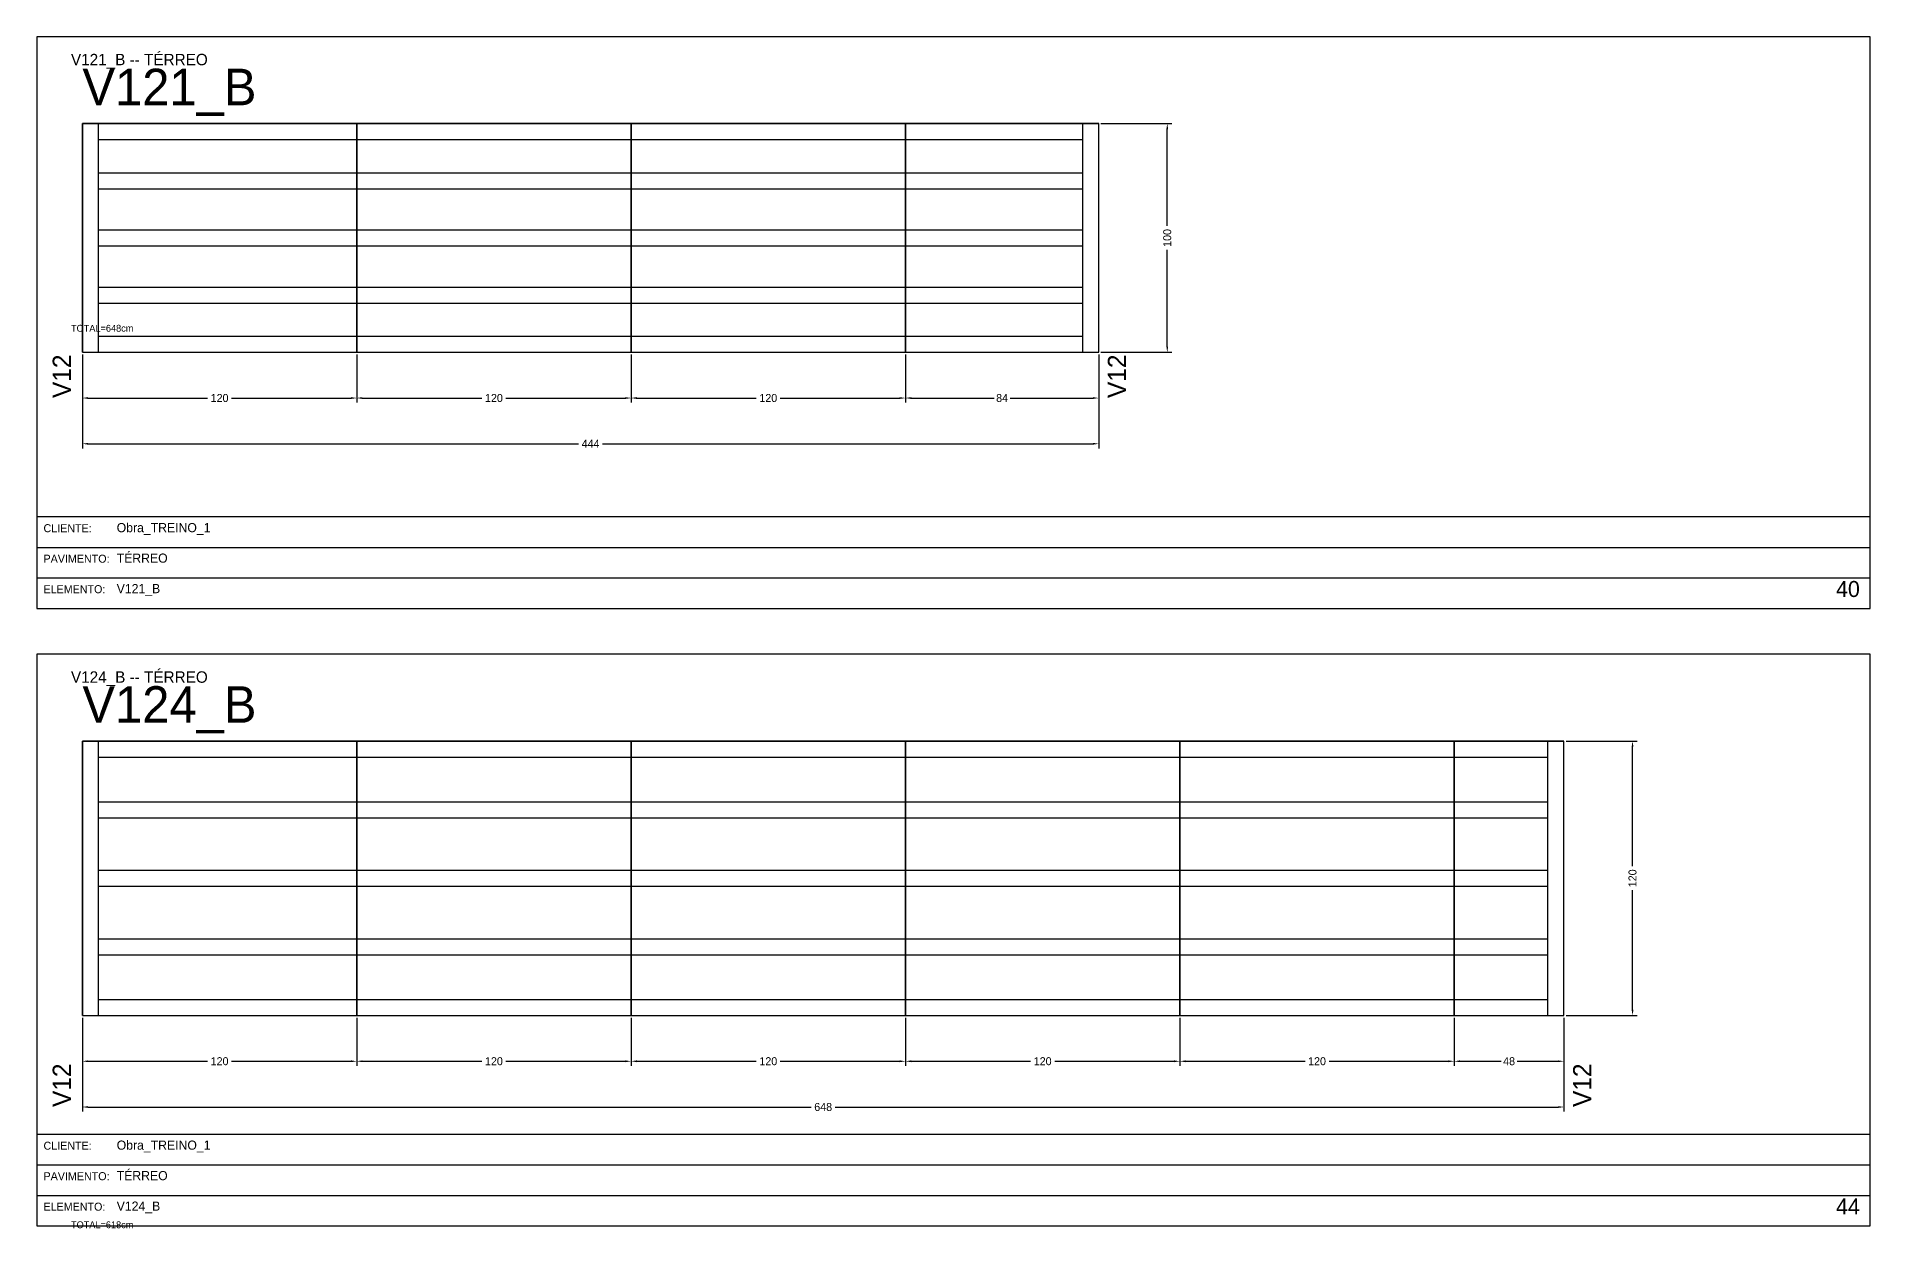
# Model space of a CAD drawing. Header units: metres. Extents: x 0 to 3268, y -4496 to 124.
# Drawn here: x 2466 to 3268, y -3153 to -2632 of the extents above; entities that cross this region are included whole.
import ezdxf

# ---------------------------------------------------------------- set-up
doc = ezdxf.new("R2010")
doc.units = ezdxf.units.M
for name, color, linetype in [('5', 5, 'Continuous'), ('BORDA_CELULA', 9, 'Continuous'), ('CARIMBO', 9, 'Continuous'), ('COTA', 241, 'Continuous'), ('NOMENCLATURA', 7, 'Continuous'), ('Painéis', 200, 'Continuous'), ('SARR_2.2x7', 40, 'Continuous')]:
    doc.layers.add(name, color=color, linetype=linetype)
doc.dimstyles.new('COTA', dxfattribs={"dimtxt": 3.5, "dimasz": 2.5, "dimexe": 2, "dimexo": 1, "dimgap": 0.9, "dimtad": 1, "dimdec": 0, "dimrnd": 1, "dimcen": 2.5, "dimclrd": 4, "dimclre": 4, "dimclrt": 4, "dimazin": 3, "dimtfac": 1, "dimtmove": 0, "dimatfit": 3})

# ---------------------------------------------------------------- blocks, each defined once
blk = doc.blocks.new('_CLOSEDFILLED')
at = {"color": 0, "linetype": 'BYBLOCK'}
blk.add_solid([(-1, 0.16), (0, 0), (-1, -0.16)], dxfattribs=at)
blk = doc.blocks.new('*D364')
at = {"color": 4}
for p, q in [((2486, -2771), (2486, -2792)), ((2606, -2771), (2606, -2792)), ((2488.5, -2790), (2540.75, -2790)), ((2551.25, -2790), (2603.5, -2790))]:
    blk.add_line(p, q, dxfattribs=at)
at = {"layer": 'Defpoints'}
for p in [(2486, -2770), (2606, -2770), (2486, -2790)]:
    blk.add_point(p, dxfattribs=at)
at = {"layer": 'COTA', "color": 4, "xscale": 2.5, "yscale": 2.5, "rotation": 180}
blk.add_blockref('_CLOSEDFILLED', (2486, -2790), dxfattribs=at)
at = {"layer": 'COTA', "color": 4, "xscale": 2.5, "yscale": 2.5}
blk.add_blockref('_CLOSEDFILLED', (2606, -2790), dxfattribs=at)
at = {"layer": 'COTA', "color": 4, "insert": (2546, -2790), "char_height": 3.5, "attachment_point": 5}
blk.add_mtext('120', dxfattribs=at)
blk = doc.blocks.new('*D365')
at = {"color": 4}
for p, q in [((2606, -2771), (2606, -2792)), ((2726, -2771), (2726, -2792)), ((2608.5, -2790), (2660.75, -2790)), ((2671.25, -2790), (2723.5, -2790))]:
    blk.add_line(p, q, dxfattribs=at)
at = {"layer": 'Defpoints'}
for p in [(2606, -2770), (2726, -2770), (2606, -2790)]:
    blk.add_point(p, dxfattribs=at)
at = {"layer": 'COTA', "color": 4, "xscale": 2.5, "yscale": 2.5, "rotation": 180}
blk.add_blockref('_CLOSEDFILLED', (2606, -2790), dxfattribs=at)
at = {"layer": 'COTA', "color": 4, "xscale": 2.5, "yscale": 2.5}
blk.add_blockref('_CLOSEDFILLED', (2726, -2790), dxfattribs=at)
at = {"layer": 'COTA', "color": 4, "insert": (2666, -2790), "char_height": 3.5, "attachment_point": 5}
blk.add_mtext('120', dxfattribs=at)
blk = doc.blocks.new('*D366')
at = {"color": 4}
for p, q in [((2726, -2771), (2726, -2792)), ((2846, -2771), (2846, -2792)), ((2728.5, -2790), (2780.75, -2790)), ((2791.25, -2790), (2843.5, -2790))]:
    blk.add_line(p, q, dxfattribs=at)
at = {"layer": 'Defpoints'}
for p in [(2726, -2770), (2846, -2770), (2726, -2790)]:
    blk.add_point(p, dxfattribs=at)
at = {"layer": 'COTA', "color": 4, "xscale": 2.5, "yscale": 2.5, "rotation": 180}
blk.add_blockref('_CLOSEDFILLED', (2726, -2790), dxfattribs=at)
at = {"layer": 'COTA', "color": 4, "xscale": 2.5, "yscale": 2.5}
blk.add_blockref('_CLOSEDFILLED', (2846, -2790), dxfattribs=at)
at = {"layer": 'COTA', "color": 4, "insert": (2786, -2790), "char_height": 3.5, "attachment_point": 5}
blk.add_mtext('120', dxfattribs=at)
blk = doc.blocks.new('*D367')
at = {"color": 4}
for p, q in [((2846, -2771), (2846, -2792)), ((2930.5, -2771), (2930.5, -2792)), ((2848.5, -2790), (2884.75, -2790)), ((2891.75, -2790), (2928, -2790))]:
    blk.add_line(p, q, dxfattribs=at)
at = {"layer": 'Defpoints'}
for p in [(2846, -2770), (2930.5, -2770), (2846, -2790)]:
    blk.add_point(p, dxfattribs=at)
at = {"layer": 'COTA', "color": 4, "xscale": 2.5, "yscale": 2.5, "rotation": 180}
blk.add_blockref('_CLOSEDFILLED', (2846, -2790), dxfattribs=at)
at = {"layer": 'COTA', "color": 4, "xscale": 2.5, "yscale": 2.5}
blk.add_blockref('_CLOSEDFILLED', (2930.5, -2790), dxfattribs=at)
at = {"layer": 'COTA', "color": 4, "insert": (2888.25, -2790), "char_height": 3.5, "attachment_point": 5}
blk.add_mtext('84', dxfattribs=at)
blk = doc.blocks.new('*D368')
at = {"color": 4}
for p, q in [((2486, -2771), (2486, -2812)), ((2930.5, -2771), (2930.5, -2812)), ((2488.5, -2810), (2703, -2810)), ((2713.5, -2810), (2928, -2810))]:
    blk.add_line(p, q, dxfattribs=at)
at = {"layer": 'Defpoints'}
for p in [(2486, -2770), (2930.5, -2770), (2486, -2810)]:
    blk.add_point(p, dxfattribs=at)
at = {"layer": 'COTA', "color": 4, "xscale": 2.5, "yscale": 2.5, "rotation": 180}
blk.add_blockref('_CLOSEDFILLED', (2486, -2810), dxfattribs=at)
at = {"layer": 'COTA', "color": 4, "xscale": 2.5, "yscale": 2.5}
blk.add_blockref('_CLOSEDFILLED', (2930.5, -2810), dxfattribs=at)
at = {"layer": 'COTA', "color": 4, "insert": (2708.25, -2810), "char_height": 3.5, "attachment_point": 5}
blk.add_mtext('444', dxfattribs=at)
blk = doc.blocks.new('*D369')
at = {"color": 4}
for p, q in [((2931.5, -2670), (2962.5, -2670)), ((2960.5, -2714.75), (2960.5, -2672.5)), ((2960.5, -2767.5), (2960.5, -2725.25)), ((2931.5, -2770), (2962.5, -2770))]:
    blk.add_line(p, q, dxfattribs=at)
at = {"layer": 'Defpoints'}
for p in [(2930.5, -2670), (2930.5, -2770), (2960.5, -2770)]:
    blk.add_point(p, dxfattribs=at)
at = {"layer": 'COTA', "color": 4, "xscale": 2.5, "yscale": 2.5}
for p, rotation in [((2960.5, -2670), 90), ((2960.5, -2770), 270)]:
    blk.add_blockref('_CLOSEDFILLED', p, dxfattribs=dict(at, rotation=rotation))
at = {"layer": 'COTA', "color": 4, "insert": (2960.5, -2720), "char_height": 3.5, "attachment_point": 5, "rotation": 90}
blk.add_mtext('100', dxfattribs=at)
blk = doc.blocks.new('*D370')
at = {"color": 4}
for p, q in [((2931.5, -2670), (2962.5, -2670)), ((2960.5, -2714.75), (2960.5, -2672.5)), ((2960.5, -2767.5), (2960.5, -2725.25)), ((2931.5, -2770), (2962.5, -2770))]:
    blk.add_line(p, q, dxfattribs=at)
at = {"layer": 'Defpoints'}
for p in [(2930.5, -2670), (2930.5, -2770), (2960.5, -2770)]:
    blk.add_point(p, dxfattribs=at)
at = {"layer": 'COTA', "color": 4, "xscale": 2.5, "yscale": 2.5}
for p, rotation in [((2960.5, -2670), 90), ((2960.5, -2770), 270)]:
    blk.add_blockref('_CLOSEDFILLED', p, dxfattribs=dict(at, rotation=rotation))
at = {"layer": 'COTA', "color": 4, "insert": (2960.5, -2720), "char_height": 3.5, "attachment_point": 5, "rotation": 90}
blk.add_mtext('100', dxfattribs=at)
blk = doc.blocks.new('*D371')
at = {"color": 4}
for p, q in [((2931.5, -2670), (2962.5, -2670)), ((2960.5, -2714.75), (2960.5, -2672.5)), ((2960.5, -2767.5), (2960.5, -2725.25)), ((2931.5, -2770), (2962.5, -2770))]:
    blk.add_line(p, q, dxfattribs=at)
at = {"layer": 'Defpoints'}
for p in [(2930.5, -2670), (2930.5, -2770), (2960.5, -2770)]:
    blk.add_point(p, dxfattribs=at)
at = {"layer": 'COTA', "color": 4, "xscale": 2.5, "yscale": 2.5}
for p, rotation in [((2960.5, -2670), 90), ((2960.5, -2770), 270)]:
    blk.add_blockref('_CLOSEDFILLED', p, dxfattribs=dict(at, rotation=rotation))
at = {"layer": 'COTA', "color": 4, "insert": (2960.5, -2720), "char_height": 3.5, "attachment_point": 5, "rotation": 90}
blk.add_mtext('100', dxfattribs=at)
blk = doc.blocks.new('*D372')
at = {"color": 4}
for p, q in [((2931.5, -2670), (2962.5, -2670)), ((2960.5, -2714.75), (2960.5, -2672.5)), ((2960.5, -2767.5), (2960.5, -2725.25)), ((2931.5, -2770), (2962.5, -2770))]:
    blk.add_line(p, q, dxfattribs=at)
at = {"layer": 'Defpoints'}
for p in [(2930.5, -2670), (2930.5, -2770), (2960.5, -2770)]:
    blk.add_point(p, dxfattribs=at)
at = {"layer": 'COTA', "color": 4, "xscale": 2.5, "yscale": 2.5}
for p, rotation in [((2960.5, -2670), 90), ((2960.5, -2770), 270)]:
    blk.add_blockref('_CLOSEDFILLED', p, dxfattribs=dict(at, rotation=rotation))
at = {"layer": 'COTA', "color": 4, "insert": (2960.5, -2720), "char_height": 3.5, "attachment_point": 5, "rotation": 90}
blk.add_mtext('100', dxfattribs=at)
blk = doc.blocks.new('*D404')
at = {"color": 4}
for p, q in [((2486, -3061), (2486, -3082)), ((2606, -3061), (2606, -3082)), ((2488.5, -3080), (2540.75, -3080)), ((2551.25, -3080), (2603.5, -3080))]:
    blk.add_line(p, q, dxfattribs=at)
at = {"layer": 'Defpoints'}
for p in [(2486, -3060), (2606, -3060), (2486, -3080)]:
    blk.add_point(p, dxfattribs=at)
at = {"layer": 'COTA', "color": 4, "xscale": 2.5, "yscale": 2.5, "rotation": 180}
blk.add_blockref('_CLOSEDFILLED', (2486, -3080), dxfattribs=at)
at = {"layer": 'COTA', "color": 4, "xscale": 2.5, "yscale": 2.5}
blk.add_blockref('_CLOSEDFILLED', (2606, -3080), dxfattribs=at)
at = {"layer": 'COTA', "color": 4, "insert": (2546, -3080), "char_height": 3.5, "attachment_point": 5}
blk.add_mtext('120', dxfattribs=at)
blk = doc.blocks.new('*D405')
at = {"color": 4}
for p, q in [((2606, -3061), (2606, -3082)), ((2726, -3061), (2726, -3082)), ((2608.5, -3080), (2660.75, -3080)), ((2671.25, -3080), (2723.5, -3080))]:
    blk.add_line(p, q, dxfattribs=at)
at = {"layer": 'Defpoints'}
for p in [(2606, -3060), (2726, -3060), (2606, -3080)]:
    blk.add_point(p, dxfattribs=at)
at = {"layer": 'COTA', "color": 4, "xscale": 2.5, "yscale": 2.5, "rotation": 180}
blk.add_blockref('_CLOSEDFILLED', (2606, -3080), dxfattribs=at)
at = {"layer": 'COTA', "color": 4, "xscale": 2.5, "yscale": 2.5}
blk.add_blockref('_CLOSEDFILLED', (2726, -3080), dxfattribs=at)
at = {"layer": 'COTA', "color": 4, "insert": (2666, -3080), "char_height": 3.5, "attachment_point": 5}
blk.add_mtext('120', dxfattribs=at)
blk = doc.blocks.new('*D406')
at = {"color": 4}
for p, q in [((2726, -3061), (2726, -3082)), ((2846, -3061), (2846, -3082)), ((2728.5, -3080), (2780.75, -3080)), ((2791.25, -3080), (2843.5, -3080))]:
    blk.add_line(p, q, dxfattribs=at)
at = {"layer": 'Defpoints'}
for p in [(2726, -3060), (2846, -3060), (2726, -3080)]:
    blk.add_point(p, dxfattribs=at)
at = {"layer": 'COTA', "color": 4, "xscale": 2.5, "yscale": 2.5, "rotation": 180}
blk.add_blockref('_CLOSEDFILLED', (2726, -3080), dxfattribs=at)
at = {"layer": 'COTA', "color": 4, "xscale": 2.5, "yscale": 2.5}
blk.add_blockref('_CLOSEDFILLED', (2846, -3080), dxfattribs=at)
at = {"layer": 'COTA', "color": 4, "insert": (2786, -3080), "char_height": 3.5, "attachment_point": 5}
blk.add_mtext('120', dxfattribs=at)
blk = doc.blocks.new('*D407')
at = {"color": 4}
for p, q in [((2846, -3061), (2846, -3082)), ((2966, -3061), (2966, -3082)), ((2848.5, -3080), (2900.75, -3080)), ((2911.25, -3080), (2963.5, -3080))]:
    blk.add_line(p, q, dxfattribs=at)
at = {"layer": 'Defpoints'}
for p in [(2846, -3060), (2966, -3060), (2846, -3080)]:
    blk.add_point(p, dxfattribs=at)
at = {"layer": 'COTA', "color": 4, "xscale": 2.5, "yscale": 2.5, "rotation": 180}
blk.add_blockref('_CLOSEDFILLED', (2846, -3080), dxfattribs=at)
at = {"layer": 'COTA', "color": 4, "xscale": 2.5, "yscale": 2.5}
blk.add_blockref('_CLOSEDFILLED', (2966, -3080), dxfattribs=at)
at = {"layer": 'COTA', "color": 4, "insert": (2906, -3080), "char_height": 3.5, "attachment_point": 5}
blk.add_mtext('120', dxfattribs=at)
blk = doc.blocks.new('*D408')
at = {"color": 4}
for p, q in [((2966, -3061), (2966, -3082)), ((3086, -3061), (3086, -3082)), ((2968.5, -3080), (3020.75, -3080)), ((3031.25, -3080), (3083.5, -3080))]:
    blk.add_line(p, q, dxfattribs=at)
at = {"layer": 'Defpoints'}
for p in [(2966, -3060), (3086, -3060), (2966, -3080)]:
    blk.add_point(p, dxfattribs=at)
at = {"layer": 'COTA', "color": 4, "xscale": 2.5, "yscale": 2.5, "rotation": 180}
blk.add_blockref('_CLOSEDFILLED', (2966, -3080), dxfattribs=at)
at = {"layer": 'COTA', "color": 4, "xscale": 2.5, "yscale": 2.5}
blk.add_blockref('_CLOSEDFILLED', (3086, -3080), dxfattribs=at)
at = {"layer": 'COTA', "color": 4, "insert": (3026, -3080), "char_height": 3.5, "attachment_point": 5}
blk.add_mtext('120', dxfattribs=at)
blk = doc.blocks.new('*D409')
at = {"color": 4}
for p, q in [((3086, -3061), (3086, -3082)), ((3134, -3061), (3134, -3082)), ((3088.5, -3080), (3106.5, -3080)), ((3113.5, -3080), (3131.5, -3080))]:
    blk.add_line(p, q, dxfattribs=at)
at = {"layer": 'Defpoints'}
for p in [(3086, -3060), (3134, -3060), (3086, -3080)]:
    blk.add_point(p, dxfattribs=at)
at = {"layer": 'COTA', "color": 4, "xscale": 2.5, "yscale": 2.5, "rotation": 180}
blk.add_blockref('_CLOSEDFILLED', (3086, -3080), dxfattribs=at)
at = {"layer": 'COTA', "color": 4, "xscale": 2.5, "yscale": 2.5}
blk.add_blockref('_CLOSEDFILLED', (3134, -3080), dxfattribs=at)
at = {"layer": 'COTA', "color": 4, "insert": (3110, -3080), "char_height": 3.5, "attachment_point": 5}
blk.add_mtext('48', dxfattribs=at)
blk = doc.blocks.new('*D410')
at = {"color": 4}
for p, q in [((2486, -3061), (2486, -3102)), ((3134, -3061), (3134, -3102)), ((2488.5, -3100), (2804.75, -3100)), ((2815.25, -3100), (3131.5, -3100))]:
    blk.add_line(p, q, dxfattribs=at)
at = {"layer": 'Defpoints'}
for p in [(2486, -3060), (3134, -3060), (2486, -3100)]:
    blk.add_point(p, dxfattribs=at)
at = {"layer": 'COTA', "color": 4, "xscale": 2.5, "yscale": 2.5, "rotation": 180}
blk.add_blockref('_CLOSEDFILLED', (2486, -3100), dxfattribs=at)
at = {"layer": 'COTA', "color": 4, "xscale": 2.5, "yscale": 2.5}
blk.add_blockref('_CLOSEDFILLED', (3134, -3100), dxfattribs=at)
at = {"layer": 'COTA', "color": 4, "insert": (2810, -3100), "char_height": 3.5, "attachment_point": 5}
blk.add_mtext('648', dxfattribs=at)
blk = doc.blocks.new('*D411')
at = {"color": 4}
for p, q in [((3135, -2940), (3166, -2940)), ((3164, -2994.75), (3164, -2942.5)), ((3164, -3057.5), (3164, -3005.25)), ((3135, -3060), (3166, -3060))]:
    blk.add_line(p, q, dxfattribs=at)
at = {"layer": 'Defpoints'}
for p in [(3134, -2940), (3134, -3060), (3164, -3060)]:
    blk.add_point(p, dxfattribs=at)
at = {"layer": 'COTA', "color": 4, "xscale": 2.5, "yscale": 2.5}
for p, rotation in [((3164, -2940), 90), ((3164, -3060), 270)]:
    blk.add_blockref('_CLOSEDFILLED', p, dxfattribs=dict(at, rotation=rotation))
at = {"layer": 'COTA', "color": 4, "insert": (3164, -3000), "char_height": 3.5, "attachment_point": 5, "rotation": 90}
blk.add_mtext('120', dxfattribs=at)
blk = doc.blocks.new('*D412')
at = {"color": 4}
for p, q in [((3135, -2940), (3166, -2940)), ((3164, -2994.75), (3164, -2942.5)), ((3164, -3057.5), (3164, -3005.25)), ((3135, -3060), (3166, -3060))]:
    blk.add_line(p, q, dxfattribs=at)
at = {"layer": 'Defpoints'}
for p in [(3134, -2940), (3134, -3060), (3164, -3060)]:
    blk.add_point(p, dxfattribs=at)
at = {"layer": 'COTA', "color": 4, "xscale": 2.5, "yscale": 2.5}
for p, rotation in [((3164, -2940), 90), ((3164, -3060), 270)]:
    blk.add_blockref('_CLOSEDFILLED', p, dxfattribs=dict(at, rotation=rotation))
at = {"layer": 'COTA', "color": 4, "insert": (3164, -3000), "char_height": 3.5, "attachment_point": 5, "rotation": 90}
blk.add_mtext('120', dxfattribs=at)
blk = doc.blocks.new('*D413')
at = {"color": 4}
for p, q in [((3135, -2940), (3166, -2940)), ((3164, -2994.75), (3164, -2942.5)), ((3164, -3057.5), (3164, -3005.25)), ((3135, -3060), (3166, -3060))]:
    blk.add_line(p, q, dxfattribs=at)
at = {"layer": 'Defpoints'}
for p in [(3134, -2940), (3134, -3060), (3164, -3060)]:
    blk.add_point(p, dxfattribs=at)
at = {"layer": 'COTA', "color": 4, "xscale": 2.5, "yscale": 2.5}
for p, rotation in [((3164, -2940), 90), ((3164, -3060), 270)]:
    blk.add_blockref('_CLOSEDFILLED', p, dxfattribs=dict(at, rotation=rotation))
at = {"layer": 'COTA', "color": 4, "insert": (3164, -3000), "char_height": 3.5, "attachment_point": 5, "rotation": 90}
blk.add_mtext('120', dxfattribs=at)
blk = doc.blocks.new('*D414')
at = {"color": 4}
for p, q in [((3135, -2940), (3166, -2940)), ((3164, -2994.75), (3164, -2942.5)), ((3164, -3057.5), (3164, -3005.25)), ((3135, -3060), (3166, -3060))]:
    blk.add_line(p, q, dxfattribs=at)
at = {"layer": 'Defpoints'}
for p in [(3134, -2940), (3134, -3060), (3164, -3060)]:
    blk.add_point(p, dxfattribs=at)
at = {"layer": 'COTA', "color": 4, "xscale": 2.5, "yscale": 2.5}
for p, rotation in [((3164, -2940), 90), ((3164, -3060), 270)]:
    blk.add_blockref('_CLOSEDFILLED', p, dxfattribs=dict(at, rotation=rotation))
at = {"layer": 'COTA', "color": 4, "insert": (3164, -3000), "char_height": 3.5, "attachment_point": 5, "rotation": 90}
blk.add_mtext('120', dxfattribs=at)
blk = doc.blocks.new('*D415')
at = {"color": 4}
for p, q in [((3135, -2940), (3166, -2940)), ((3164, -2994.75), (3164, -2942.5)), ((3164, -3057.5), (3164, -3005.25)), ((3135, -3060), (3166, -3060))]:
    blk.add_line(p, q, dxfattribs=at)
at = {"layer": 'Defpoints'}
for p in [(3134, -2940), (3134, -3060), (3164, -3060)]:
    blk.add_point(p, dxfattribs=at)
at = {"layer": 'COTA', "color": 4, "xscale": 2.5, "yscale": 2.5}
for p, rotation in [((3164, -2940), 90), ((3164, -3060), 270)]:
    blk.add_blockref('_CLOSEDFILLED', p, dxfattribs=dict(at, rotation=rotation))
at = {"layer": 'COTA', "color": 4, "insert": (3164, -3000), "char_height": 3.5, "attachment_point": 5, "rotation": 90}
blk.add_mtext('120', dxfattribs=at)
blk = doc.blocks.new('*D416')
at = {"color": 4}
for p, q in [((3135, -2940), (3166, -2940)), ((3164, -2994.75), (3164, -2942.5)), ((3164, -3057.5), (3164, -3005.25)), ((3135, -3060), (3166, -3060))]:
    blk.add_line(p, q, dxfattribs=at)
at = {"layer": 'Defpoints'}
for p in [(3134, -2940), (3134, -3060), (3164, -3060)]:
    blk.add_point(p, dxfattribs=at)
at = {"layer": 'COTA', "color": 4, "xscale": 2.5, "yscale": 2.5}
for p, rotation in [((3164, -2940), 90), ((3164, -3060), 270)]:
    blk.add_blockref('_CLOSEDFILLED', p, dxfattribs=dict(at, rotation=rotation))
at = {"layer": 'COTA', "color": 4, "insert": (3164, -3000), "char_height": 3.5, "attachment_point": 5, "rotation": 90}
blk.add_mtext('120', dxfattribs=at)

msp = doc.modelspace()

# ---------------------------------------------------------------- linework, layer by layer
at = {"layer": 'BORDA_CELULA'}
for points in [[(2466, -2882), (3268, -2882), (3268, -2632), (2466, -2632)], [(2466, -2882), (3268, -2882), (3268, -2842), (2466, -2842)], [(2466, -3152), (3268, -3152), (3268, -2902), (2466, -2902)], [(2466, -3152), (3268, -3152), (3268, -3112), (2466, -3112)]]:
    msp.add_lwpolyline(points, close=True, dxfattribs=at)
at = {"layer": 'CARIMBO'}
for p, q in [((2466, -2855.33), (3268, -2855.33)), ((2466, -2868.67), (3268, -2868.67)), ((2466, -2882), (3268, -2882)), ((2466, -3125.33), (3268, -3125.33)), ((2466, -3138.67), (3268, -3138.67)), ((2466, -3152), (3268, -3152))]:
    msp.add_line(p, q, dxfattribs=at)
at = {"layer": 'Painéis'}
for points in [[(2486, -2770), (2486, -2670)], [(2486, -2670), (2606, -2670)], [(2486, -2770), (2606, -2770), (2606, -2670), (2486, -2670), (2486, -2770)], [(2606, -2770), (2606, -2670)], [(2606, -2670), (2726, -2670)], [(2606, -2770), (2726, -2770), (2726, -2670), (2606, -2670), (2606, -2770)], [(2726, -2770), (2726, -2670)], [(2726, -2670), (2846, -2670)], [(2726, -2770), (2846, -2770), (2846, -2670), (2726, -2670), (2726, -2770)], [(2846, -2770), (2846, -2670)], [(2846, -2670), (2930.5, -2670)], [(2846, -2770), (2930.5, -2770), (2930.5, -2670), (2846, -2670), (2846, -2770)], [(2930.5, -2770), (2930.5, -2670)], [(2486, -2770), (2606, -2770)], [(2606, -2770), (2726, -2770)], [(2726, -2770), (2846, -2770)], [(2846, -2770), (2930.5, -2770)], [(2486, -3060), (2486, -2940)], [(2486, -2940), (2606, -2940)], [(2486, -3060), (2606, -3060), (2606, -2940), (2486, -2940), (2486, -3060)], [(2606, -3060), (2606, -2940)], [(2606, -2940), (2726, -2940)], [(2606, -3060), (2726, -3060), (2726, -2940), (2606, -2940), (2606, -3060)], [(2726, -3060), (2726, -2940)], [(2726, -2940), (2846, -2940)], [(2726, -3060), (2846, -3060), (2846, -2940), (2726, -2940), (2726, -3060)], [(2846, -3060), (2846, -2940)], [(2846, -2940), (2966, -2940)], [(2846, -3060), (2966, -3060), (2966, -2940), (2846, -2940), (2846, -3060)], [(2966, -3060), (2966, -2940)], [(2966, -2940), (3086, -2940)], [(2966, -3060), (3086, -3060), (3086, -2940), (2966, -2940), (2966, -3060)], [(3086, -3060), (3086, -2940)], [(3086, -2940), (3134, -2940)], [(3086, -3060), (3134, -3060), (3134, -2940), (3086, -2940), (3086, -3060)], [(3134, -3060), (3134, -2940)], [(2486, -3060), (2606, -3060)], [(2606, -3060), (2726, -3060)], [(2726, -3060), (2846, -3060)], [(2846, -3060), (2966, -3060)], [(2966, -3060), (3086, -3060)], [(3086, -3060), (3134, -3060)]]:
    msp.add_lwpolyline(points, dxfattribs=at)
at = {"layer": 'SARR_2.2x7'}
for points in [[(2493, -2770), (2493, -2670)], [(2923.5, -2770), (2923.5, -2670)], [(2493, -2677), (2606, -2677)], [(2606, -2677), (2726, -2677)], [(2726, -2677), (2846, -2677)], [(2846, -2677), (2923.5, -2677)], [(2493, -2691.5), (2606, -2691.5)], [(2606, -2691.5), (2726, -2691.5)], [(2726, -2691.5), (2846, -2691.5)], [(2846, -2691.5), (2923.5, -2691.5)], [(2493, -2698.5), (2606, -2698.5)], [(2606, -2698.5), (2726, -2698.5)], [(2726, -2698.5), (2846, -2698.5)], [(2846, -2698.5), (2923.5, -2698.5)], [(2493, -2716.5), (2606, -2716.5)], [(2606, -2716.5), (2726, -2716.5)], [(2726, -2716.5), (2846, -2716.5)], [(2846, -2716.5), (2923.5, -2716.5)], [(2493, -2723.5), (2606, -2723.5)], [(2606, -2723.5), (2726, -2723.5)], [(2726, -2723.5), (2846, -2723.5)], [(2846, -2723.5), (2923.5, -2723.5)], [(2493, -2741.5), (2606, -2741.5)], [(2606, -2741.5), (2726, -2741.5)], [(2726, -2741.5), (2846, -2741.5)], [(2846, -2741.5), (2923.5, -2741.5)], [(2493, -2748.5), (2606, -2748.5)], [(2606, -2748.5), (2726, -2748.5)], [(2726, -2748.5), (2846, -2748.5)], [(2846, -2748.5), (2923.5, -2748.5)], [(2493, -2763), (2606, -2763)], [(2606, -2763), (2726, -2763)], [(2726, -2763), (2846, -2763)], [(2846, -2763), (2923.5, -2763)], [(2493, -3060), (2493, -2940)], [(3127, -3060), (3127, -2940)], [(2493, -2947), (2606, -2947)], [(2606, -2947), (2726, -2947)], [(2726, -2947), (2846, -2947)], [(2846, -2947), (2966, -2947)], [(2966, -2947), (3086, -2947)], [(3086, -2947), (3127, -2947)], [(2493, -2966.5), (2606, -2966.5)], [(2606, -2966.5), (2726, -2966.5)], [(2726, -2966.5), (2846, -2966.5)], [(2846, -2966.5), (2966, -2966.5)], [(2966, -2966.5), (3086, -2966.5)], [(3086, -2966.5), (3127, -2966.5)], [(2493, -2973.5), (2606, -2973.5)], [(2606, -2973.5), (2726, -2973.5)], [(2726, -2973.5), (2846, -2973.5)], [(2846, -2973.5), (2966, -2973.5)], [(2966, -2973.5), (3086, -2973.5)], [(3086, -2973.5), (3127, -2973.5)], [(2493, -2996.5), (2606, -2996.5)], [(2606, -2996.5), (2726, -2996.5)], [(2726, -2996.5), (2846, -2996.5)], [(2846, -2996.5), (2966, -2996.5)], [(2966, -2996.5), (3086, -2996.5)], [(3086, -2996.5), (3127, -2996.5)], [(2493, -3003.5), (2606, -3003.5)], [(2606, -3003.5), (2726, -3003.5)], [(2726, -3003.5), (2846, -3003.5)], [(2846, -3003.5), (2966, -3003.5)], [(2966, -3003.5), (3086, -3003.5)], [(3086, -3003.5), (3127, -3003.5)], [(2493, -3026.5), (2606, -3026.5)], [(2606, -3026.5), (2726, -3026.5)], [(2726, -3026.5), (2846, -3026.5)], [(2846, -3026.5), (2966, -3026.5)], [(2966, -3026.5), (3086, -3026.5)], [(3086, -3026.5), (3127, -3026.5)], [(2493, -3033.5), (2606, -3033.5)], [(2606, -3033.5), (2726, -3033.5)], [(2726, -3033.5), (2846, -3033.5)], [(2846, -3033.5), (2966, -3033.5)], [(2966, -3033.5), (3086, -3033.5)], [(3086, -3033.5), (3127, -3033.5)], [(2493, -3053), (2606, -3053)], [(2606, -3053), (2726, -3053)], [(2726, -3053), (2846, -3053)], [(2846, -3053), (2966, -3053)], [(2966, -3053), (3086, -3053)], [(3086, -3053), (3127, -3053)]]:
    msp.add_lwpolyline(points, dxfattribs=at)

# ---------------------------------------------------------------- texts
at = {"layer": '5'}
for p in [(2481, -2790), (2942.5, -2790), (2481, -3100), (3146, -3100)]:
    msp.add_text('V12', height=8, rotation=90, dxfattribs=at).set_placement(p)
at = {"layer": 'CARIMBO', "color": 9}
for s, p in [('CLIENTE:', (2469, -2848.67)), ('PAVIMENTO:', (2469, -2862)), ('ELEMENTO:', (2469, -2875.33)), ('CLIENTE:', (2469, -3118.67)), ('PAVIMENTO:', (2469, -3132)), ('ELEMENTO:', (2469, -3145.33))]:
    msp.add_text(s, height=3.5, dxfattribs=at).set_placement(p)
at = {"layer": 'CARIMBO', "color": 2}
for s, p in [('Obra_TREINO_1', (2501, -2848.67)), ('TÉRREO', (2501, -2862)), ('V121_B', (2501, -2875.33)), ('Obra_TREINO_1', (2501, -3118.67)), ('TÉRREO', (2501, -3132)), ('V124_B', (2501, -3145.33))]:
    msp.add_text(s, height=4, dxfattribs=at).set_placement(p)
at = {"layer": 'CARIMBO', "color": 3}
for s, p in [('40', (3253, -2877)), ('44', (3253, -3147))]:
    msp.add_text(s, height=7, dxfattribs=at).set_placement(p)
at = {"layer": 'COTA'}
for s, p in [('TOTAL=648cm', (2481, -2761)), ('TOTAL=618cm', (2481, -3153))]:
    msp.add_text(s, height=3, dxfattribs=at).set_placement(p)
at = {"layer": 'NOMENCLATURA'}
for s, height, p in [('V121_B -- TÉRREO', 5, (2481, -2644.5)), ('V121_B', 16, (2486, -2662)), ('V124_B -- TÉRREO', 5, (2481, -2914.5)), ('V124_B', 16, (2486, -2932))]:
    msp.add_text(s, height=height, dxfattribs=at).set_placement(p)

# ---------------------------------------------------------------- dimensions: what is measured, and where the dimension line sits
at = {"layer": 'COTA'}
for base, p1, p2, picture, middle in [((2960.5, -2770), (2930.5, -2770), (2930.5, -2670), '*D369', (2960.5, -2720)), ((2960.5, -2770), (2930.5, -2770), (2930.5, -2670), '*D370', (2960.5, -2720)), ((2960.5, -2770), (2930.5, -2770), (2930.5, -2670), '*D371', (2960.5, -2720)), ((2960.5, -2770), (2930.5, -2770), (2930.5, -2670), '*D372', (2960.5, -2720)), ((3164, -3060), (3134, -3060), (3134, -2940), '*D411', (3164, -3000)), ((3164, -3060), (3134, -3060), (3134, -2940), '*D412', (3164, -3000)), ((3164, -3060), (3134, -3060), (3134, -2940), '*D413', (3164, -3000)), ((3164, -3060), (3134, -3060), (3134, -2940), '*D414', (3164, -3000)), ((3164, -3060), (3134, -3060), (3134, -2940), '*D415', (3164, -3000)), ((3164, -3060), (3134, -3060), (3134, -2940), '*D416', (3164, -3000))]:
    dim = msp.add_linear_dim(base=base, p1=p1, p2=p2, angle=90, dimstyle='COTA', dxfattribs=at)
    dim.commit()
    dim.dimension.update_dxf_attribs({"geometry": picture, "text_midpoint": middle})
for base, p1, p2, picture, middle in [((2486, -2790), (2486, -2770), (2606, -2770), '*D364', (2546, -2790)), ((2486, -2810), (2486, -2770), (2930.5, -2770), '*D368', (2708.25, -2810)), ((2606, -2790), (2606, -2770), (2726, -2770), '*D365', (2666, -2790)), ((2726, -2790), (2726, -2770), (2846, -2770), '*D366', (2786, -2790)), ((2846, -2790), (2846, -2770), (2930.5, -2770), '*D367', (2888.25, -2790)), ((2486, -3080), (2486, -3060), (2606, -3060), '*D404', (2546, -3080)), ((2486, -3100), (2486, -3060), (3134, -3060), '*D410', (2810, -3100)), ((2606, -3080), (2606, -3060), (2726, -3060), '*D405', (2666, -3080)), ((2726, -3080), (2726, -3060), (2846, -3060), '*D406', (2786, -3080)), ((2846, -3080), (2846, -3060), (2966, -3060), '*D407', (2906, -3080)), ((2966, -3080), (2966, -3060), (3086, -3060), '*D408', (3026, -3080)), ((3086, -3080), (3086, -3060), (3134, -3060), '*D409', (3110, -3080))]:
    dim = msp.add_linear_dim(base=base, p1=p1, p2=p2, dimstyle='COTA', dxfattribs=at)
    dim.commit()
    dim.dimension.update_dxf_attribs({"geometry": picture, "text_midpoint": middle})

doc.saveas('drawing.dxf')
